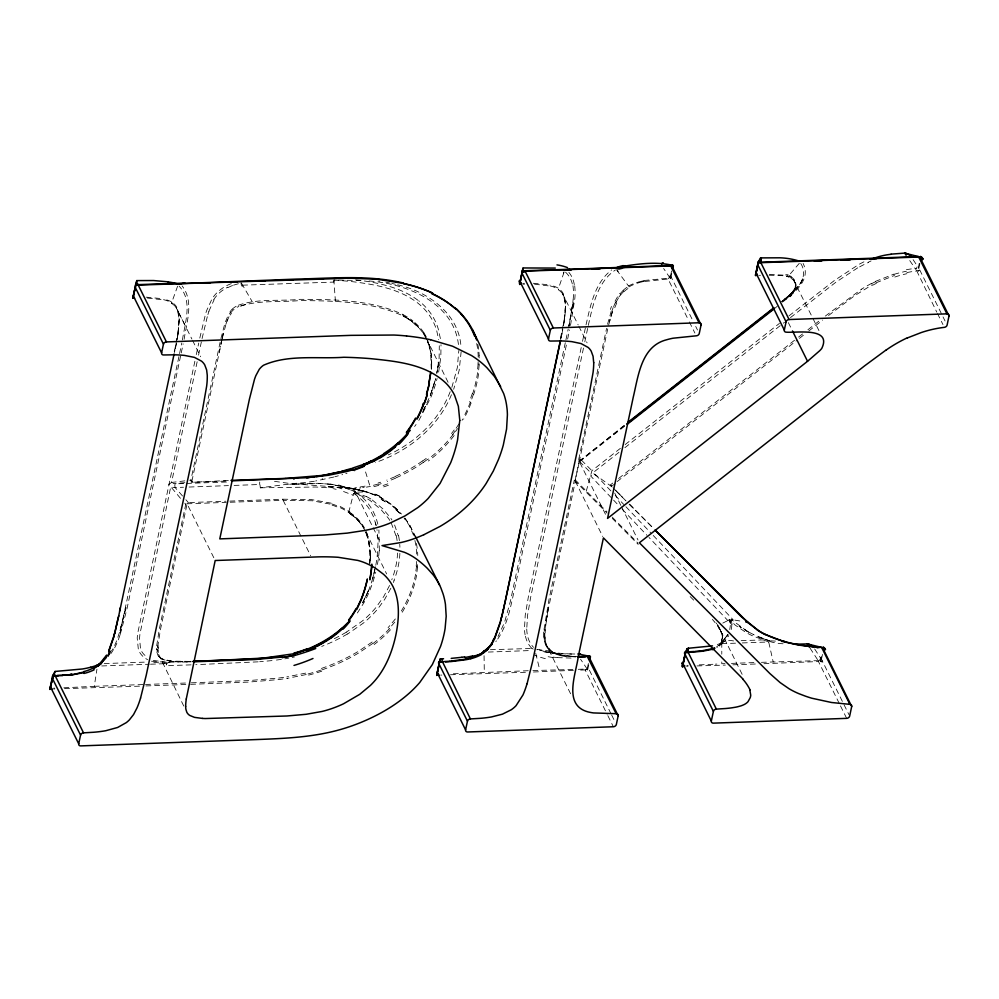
<?xml version="1.0" encoding="UTF-8"?>
<svg xmlns="http://www.w3.org/2000/svg" width="999" height="999" viewBox="0 0 999 999"><rect width="100%" height="100%" fill="white"/><g stroke="black" fill="none" stroke-linecap="round" stroke-linejoin="round"><path stroke-width="0.75" stroke-dasharray="5 3.75" d="M156.568 648.388L156.581 649.313M431.668 364.685C431.918 353.321 429.333 341.67 422.739 332.23L426.336 338.324M157.567 649.25L157.567 650.174M461.151 351.748L459.165 370.417L453.671 389.248M171.803 302.809L171.94 303.421L171.803 302.547M370.229 558.566L370.342 555.219M570.616 693.781L546.578 645.342C542.719 634.69 546.178 623.014 547.652 612.25L545.054 630.394M731.992 624.562L731.268 619.517L743.194 621.528M431.618 366.546L431.306 354.458L429.12 343.993A81.431 61.551 -26.9 0 0 427.909 340.622M370.13 560.839L370.304 557.492M431.531 368.406L431.693 365.459M722.589 637.599L722.614 637.037A18.869 14.361 -22.6 0 0 722.414 634.977M720.791 643.368L722.09 642.157L718.531 646.378A10.077 7.942 -24 0 1 716.77 647.589M478.121 363.998L477.26 372.664M479.183 364.91L478.309 373.614M722.589 638.536L722.614 637.974A17.408 13.112 -31.9 0 0 722.352 635.976M369.967 563.136L370.204 559.777M157.655 647.09L160.477 629.457L187.088 503.908M379.358 550.811L378.896 529.932M431.468 369.205L431.605 367.332M564.435 319.767L565.559 304.882L563.586 295.479A24.713 18.656 -26.8 0 0 562.437 293.506L578.121 324.8M156.681 645.766L159.503 628.159L185.764 504.295L188.386 502.584L226.024 501.236M544.018 629.482L548.988 599.587L574.275 480.307L575.049 480.719L579.72 460.214M369.642 564.135L369.905 549.188L366.895 534.677M431.268 368.993L430.631 351.785L427.385 340.959M573.089 299.712L572.802 302.709M565.359 311.601L565.584 302.884L564.485 296.441A29.87 22.577 -27.4 0 0 563.861 294.767L562.449 292.22A24.95 18.719 -24.7 0 0 558.379 288.474M565.334 311.938L564.485 318.868M790.996 276.748L791.158 276.848A15.597 11.751 -27.3 0 1 792.669 277.997A14.798 11.151 -27.2 0 1 795.654 287.038C794.929 289.86 795.142 280.107 795.654 284.078L794.143 280.644L791.158 277.909M416.608 566.008L415.384 574.2M417.657 566.933L416.433 575.162M166.309 664.959C166.671 659.14 184.628 663.461 190.247 661.513M178.109 333.254L179.271 319.418L178.059 310.19A28.709 21.703 -27.5 0 0 177.135 307.904L175.911 305.894A25.037 18.794 -24.7 0 0 171.741 302.197M572.34 306.456L568.781 327.335M546.178 620.804L548.888 605.769M178.184 332.217L179.171 318.793L177.347 309.665A24.9 18.794 -26.6 0 0 175.899 307.192A24.688 18.482 -23.7 0 0 171.816 303.584M178.072 333.554L177.934 334.49M178.097 332.842L177.635 336.363M438.973 362L436.775 373.339L439.123 358.104L439.298 345.766M564.385 319.493L563.973 322.727M63.849 687.787L94.281 686.325L96.94 669.218M177.847 334.403L177.485 337.312M564.198 320.729L563.648 324.675M177.322 338.249L177.547 336.288M563.886 322.677L563.486 325.662M569.03 325.836L572.814 303.334L568.831 326.086M177.16 339.185L177.385 337.237M177.223 338.174L176.885 340.06M438.111 366.458L436.938 372.764M563.374 325.624L563.548 324.638M176.361 343.544L175.087 349.975M547.727 611.875L575.324 481.268A2.71 1.773 -48.7 0 1 575.299 479.87M176.236 343.556L174.613 352.31M561.9 333.991L562.774 329.533L561.563 335.639M174.238 351.76C176.973 339.448 180.369 323.052 178.172 311.888M438.623 372.103L440.834 357.255L441.009 344.717M560.451 338.411L564.173 320.242L565.471 305.682L564.635 298.314L562.425 293.481M561.8 333.803L561.401 336.463M182.442 339.972C184.89 322.802 193.144 300.537 179.083 286.126M184.128 339.31C186.651 322.202 194.181 301.211 182.13 285.976M561.463 335.452L561.051 338.112M570.504 325.424L574.8 298.863A91.683 69.293 -26.4 0 0 574.537 284.553M175 349.75L174.525 351.973M561.288 336.276L560.814 338.561M919.267 263.286L917.969 269.455A2.597 1.586 69.9 0 1 917.257 267.645M919.867 263.611L918.468 270.279A2.797 1.848 24.4 0 0 917.869 269.505A2.772 1.224 77.8 0 0 918.456 270.442M219.28 352.073L219.88 349.25M178.921 356.606L121.803 624.238M179.558 353.584L181.806 343.007M180.607 355.944L127.06 608.453L120.055 635.114M181.244 352.922L183.167 343.856M194.88 361.238L137.687 633.453A110.14 83.242 -26.4 0 0 137.225 638.074L138.349 649.437A29.783 22.515 -26.4 0 0 147.59 659.627M196.279 354.62L198.739 343.044M199.788 338.074L205.569 313.936A130.444 98.589 -26.4 0 1 206.643 310.577L212.088 298.763A31.656 23.926 -26.4 0 1 226.785 285.589A36.588 27.66 -26.4 0 1 231.431 283.579M197.153 361.763L171.553 482.467L168.769 484.365L181.006 498.926M198.551 355.144L201.361 341.908M202.06 338.599L207.804 314.585M222.003 339.435L191.683 482.28L228.908 480.969M222.327 337.937L223.277 333.454L220.354 347.015M565.309 342.719L510.414 601.211L504.557 622.377L498.039 636.5M565.946 339.697L568.194 329.108M566.346 345.08L514.735 588.448C510.664 606.131 507.767 625.037 496.965 640.134M567.632 339.036L569.555 329.957M585.377 327.897L582.492 341.496M581.206 347.552L528.346 596.99L525.237 615.197L524.463 628.821A67.82 51.261 -26.4 0 0 525.087 634.777M587.649 328.421L584.765 342.02M583.491 348.064L530.619 597.489L527.522 615.584L526.748 628.983M605.494 514.273L579.457 461.813A2.697 1.511 12 0 0 578.409 460.839L606.58 328.371M575.049 480.719L579.183 461.263L578.409 460.839M579.757 460.926A3.022 1.211 -21.9 0 0 579.295 461.388L607.729 328.858M588.349 663.461L587.175 669.005A2.822 1.998 17.9 0 1 587.737 669.829L577.996 670.179M671.59 270.941L670.079 278.059A2.785 1.973 17.8 0 1 670.641 278.883L671.84 272.914M587.674 669.829L589.06 663.299M820.903 661.438A2.81 1.861 25.2 0 0 820.391 660.639L821.79 654.495M822.477 654.432L821.003 661.463M220.13 342.207L190.884 480.119L191.683 482.28L228.446 480.469M220.916 344.368L221.441 341.97M586.026 324.862C590.559 305.269 594.73 282.867 611.7 269.892M588.299 325.387C592.894 305.444 597.14 282.143 615.459 269.942M220.929 338.586L224.975 323.002L228.746 313.823M375.449 566.745L372.689 578.633L374.762 569.717M222.302 338.074L226.174 323.426L229.72 314.922M607.542 324.25L611.688 309.59M608.578 325.224L612.712 310.602M349.937 511.975L348.988 511.338L353.609 493.331L360.439 495.641A79.396 60.002 -26.4 0 1 364.335 497.29A60.852 45.991 -26.4 0 1 370.579 500.861L381.044 509.615L388.311 518.131A84.266 63.699 -26.4 0 1 389.81 520.454M795.504 288.286L795.566 287.325M121.403 625.761L120.554 628.783M620.391 448.339L591.932 470.691L586.313 490.996A2.697 1.711 -44.9 0 0 586.338 492.345M610.127 319.18L609.378 321.79L613.074 309.428M119.418 632.554L118.419 635.576A87.263 66.071 -26.3 0 1 112.45 649.825M472.415 393.294L469.355 401.835M473.451 394.318L470.379 402.884M225.999 324.001L227.497 319.58M208.853 311.276L214.073 299.875M564.06 272.215L558.516 288.336A34.515 25.874 -26.4 0 0 549.937 285.065M177.597 286.201L171.878 302.06A35.539 26.498 -26 0 0 163.137 299.001M451.86 387.387L457.305 367.719L458.828 350.474M721.99 640.484L721.465 641.733M721.965 641.433L721.528 642.469M450.187 391.733C439.185 420.129 415.671 442.37 388.261 454.92M451.448 394.742C438.012 427.46 408.266 451.361 375.287 462.574M423.139 410.964L429.17 397.977A184.191 139.186 -26.4 0 0 435.377 379.083M389.573 585.476L383.703 596.615L376.173 607.23A82.767 62.562 -26.4 0 1 361.738 621.478L346.416 632.105M917.107 266.883L915.883 269.53L909.003 259.503M615.996 302.322L619.343 296.403A31.556 23.402 -27.5 0 1 620.704 294.705L618.918 296.978M615.034 301.223L618.393 295.267A32.193 23.901 -27.6 0 1 619.742 293.519M390.846 588.261L384.578 599.55L378.034 608.553A84.865 64.161 -26.4 0 1 363.249 623.176L347.602 634.015M422.502 412.275L426.436 404.22M425.462 406.293L423.364 410.402M727.734 634.802L721.578 642.607L722.09 642.157M615.621 303.059L616.183 301.923M166.446 664.66L166.433 663.648L150.25 661.925M579.233 461.413L625.674 424.15M462.774 419.031L462.062 420.304M418.818 420.479L430.769 397.602A186.276 140.797 -26.4 0 0 437.1 378.484M357.392 612.974L363.961 602.684A125.512 94.868 -26.4 0 0 369.755 590.571A177.56 134.203 -26.4 0 0 375.736 572.19M454.183 429.957L451.511 433.554M455.144 431.118L452.46 434.74M414.61 426.486L416.059 424.5M395.342 618.955L388.062 627.684M495.841 641.57L496.416 640.859M394.767 622.102L388.961 628.908M799.312 263.286L788.661 275.799A25.824 22.865 -57.8 0 0 785.514 274.862M800.761 263.511C809.44 276.848 796.565 290.434 786.213 297.814M722.227 643.206L725.386 640.322A28.409 21.479 -26.4 0 0 728.795 635.564M781.705 301.636L785.901 298.089M794.655 290.384L800.973 282.842L803.296 277.285L800.973 282.842L797.102 287.974L781.855 301.885M790.983 293.893L793.144 291.808M790.983 294.717L793.119 292.47A16.721 13.124 -23.6 0 0 793.643 291.858M789.859 294.867L792.207 292.657L783.653 299.962M789.198 295.579L783.391 300.599L793.581 291.059A12.95 9.391 -29.1 0 0 794.53 289.66L795.554 287.237L791.295 293.581L793.581 291.059A17.395 13.661 -23.8 0 1 793.031 291.671M789.31 296.278L782.517 302.135M718.381 645.691C726.835 638.548 720.279 628.97 714.485 621.915M782.042 301.298L783.328 300.237M782.991 301.785C794.255 292.869 811.388 279.795 803.109 263.424M579.195 461.213L625.811 424.587M579.457 461.813L626.086 425.05M774.912 308.254L777.234 306.306M625.137 444.617L779.457 323.376M788.985 315.884L834.49 280.432L858.391 264.71A110.24 83.329 -26.4 0 1 860.464 263.586L865.621 260.976M612.1 486.913L592.719 472.952L618.93 452.36M624.887 447.677L780.931 325.087M783.316 323.214L784.502 322.277M790.459 317.607L835.888 282.205L859.515 266.658M610.202 485.077L612.787 483.054M618.593 478.484L796.29 338.886M798.613 337.063L803.258 333.404M807.916 329.745L819.542 320.617M825.361 316.046L861.588 289.161M610.963 485.664C609.677 486.251 615.421 484.94 615.921 482.529M617.082 481.618L797.102 340.184M799.437 338.361L804.083 334.702M808.74 331.056L822.689 320.092M828.508 315.522L854.22 295.979L872.202 284.752M579.919 460.939L580.681 460.452M426.223 458.404L422.627 461.038M427.035 459.715L423.426 462.375M213.823 557.754L187.038 503.808L188.386 502.584L185.889 499.762M372.177 641.995L358.591 651.198A145.829 110.102 -26.4 0 1 326.111 666.758L320.916 668.631M372.989 643.306L359.34 652.559A146.416 110.539 -26.4 0 1 326.723 668.169L321.516 670.054M919.068 270.654L918.231 270.904L919.068 270.654A3.434 2.498 43.2 0 1 916.707 270.504M871.503 283.379L864.909 287.1A122.003 92.008 -26.4 0 0 861.588 289.148M728.671 620.092L727.871 620.554L649.025 537.474M227.972 287.562L230.732 286.251A36.064 27.56 -26.7 0 1 233.604 285.177M722.789 623.089L729.645 619.667L733.216 619.855L652.672 534.877M875.386 281.418L893.955 274.101M876.061 282.804L894.517 275.449M728.808 620.029L729.657 619.692L730.656 625.112L729.794 620.229A31.893 23.939 -28.1 0 1 730.406 625.374M868.318 262.188L871.078 260.939M395.117 476.685L386.725 480.144M395.779 478.096L387.337 481.568M238.286 305.257C257.942 298.289 279.558 301.398 299.925 299.338C334.628 299.4 370.891 299.775 402.984 314.498M233.591 285.14L239.398 283.454M618.381 271.228L617.732 271.453L617.32 269.618M354.383 470.904L355.07 470.679M380.669 482.23L378.072 483.004M381.243 483.666L378.633 484.453M347.015 473.251L345.779 473.626M245.717 304.37L238.948 306.618C258.291 299.825 279.495 302.435 299.563 300.587C334.415 300.824 370.854 301.211 403.109 315.896A92.72 70.155 -26.6 0 1 412.924 322.19M341.92 474.775L342.682 474.55M338.349 475.799L334.84 476.76M333.841 477.023L315.659 480.994M305.669 673.114L286.8 676.91M306.206 674.55L287.262 678.371M369.63 485.077L364.498 468.494M365.122 486.126L354.745 487.887M294.443 656.98L292.207 657.454M644.879 281.468L668.056 278.996L688.698 320.567M644.005 280.494L670.067 278.059L663.636 268.531M288.811 658.116L284.765 658.841M370.379 486.463L367.719 486.913M314.373 481.218L305.956 482.505M367.332 486.975L366.333 487.125M281.393 659.377L275.961 660.127M362.575 487.649L364.16 487.425M360.726 487.899L359.478 488.061M305.557 482.554L291.258 483.691L271.066 480.856M184.84 480.856L171.553 482.467L173.002 483.416M189.673 480.269L190.884 480.119A2.672 1.561 82.4 0 0 192.407 481.73L188.099 482.28M184.877 482.679L173.476 483.603A4.283 3.684 29.4 0 1 173.027 483.354M272.015 660.601L259.715 661.725M234.116 485.414L259.952 484.49L260.327 487.799L286.426 484.39L320.067 483.479L330.257 484.228L345.592 487.312L335.527 485.164M351.473 488.236L293.356 483.766M258.129 661.837L195.792 664.685M151.473 661.213L166.945 662.337L187.65 661.413M528.271 670.704L450.949 673.888M716.907 664.073L715.371 664.16M712.924 664.285L696.69 664.997M573.401 670.341L533.291 672.002M282.38 499.213L282.804 499.2A2.697 0.912 87.8 0 0 283.154 500.337L312.075 500.749L332.505 504.557M53.484 688.186L54.858 688.136M686.775 665.371L688.186 665.322M183.691 483.541L175.187 483.853L174.8 485.127L175.075 487.537L183.479 487.237M186.526 483.441L229.071 481.918M189.086 487.037L228.434 485.614M229.845 501.098L281.431 499.25M282.804 499.2L311.788 499.637L332.292 503.371M187.038 503.808L226.261 502.397M230.195 502.247L281.855 500.387M104.246 663.586L146.965 662.05M490.422 649.7L533.291 648.451M733.591 640.946C722.602 638.536 718.481 647.702 728.009 634.402A25.837 20.042 -24.8 0 1 726.398 637.35M741.171 640.684L762.412 639.909L769.367 640.784L758.241 636.987L768.081 640.371M101.736 665.958L149.101 664.26M150.537 664.21L166.433 663.648M488.274 652.06L531.855 650.499M721.778 643.668L736.438 643.144M742.307 642.931L768.693 641.982L751.91 635.564A121.329 91.708 -26.4 0 1 745.716 632.28L735.139 625.049L729.645 619.667M191.071 664.859L166.571 665.684M94.281 686.313L142.944 684.565M145.504 684.465L186.763 682.991M191.333 682.816L249.163 680.556L278.671 678.059A224.3 169.605 -26.4 0 0 286.8 676.872M532.892 670.541L573.114 669.492M724.999 663.636L721.79 663.748L721.79 660.564M731.43 663.398L753.908 662.599M761.4 662.325L818.193 660.651L820.504 661.625M578.296 669.318L587.175 669.005L580.606 659.265M440.659 675.112L441.845 675.074M686.613 666.296L688.024 666.246M53.671 689.035L54.77 688.998M139.498 686.163L63.436 688.698M145.891 685.938L185.814 684.502M190.647 684.327L248.401 682.105L279.121 679.52A225.749 170.005 -26.3 0 0 287.275 678.296M450.487 674.762L529.82 672.127M696.99 665.933L725.361 665.097M732.866 664.822L756.443 663.973M763.948 663.711L818.468 661.55L839.784 704.495M289.598 484.215L317.982 483.304L330.257 484.228M242.607 285.165L333.991 282.08A2.685 1.011 88.7 0 1 334.116 279.72M523.276 283.354L524.438 283.329M335.652 301.523A2.697 1.074 -86.1 0 1 335.327 300.062L333.841 280.07L364.21 280.532M191.046 661.338L188.024 661.413M523.214 284.216L524.537 284.178M377.797 524.175A107.18 81.019 -26.4 0 0 376.198 518.593A90.422 68.344 -26.4 0 0 360.464 495.616L354.62 492.195L366.408 491.908L372.14 493.843M191.109 661.862L172.477 661.663L162.987 659.565M574.8 654.02L560.227 653.783M189.485 661.375L171.828 661.151L162.25 659.053M759.29 275.337L760.464 275.312M571.078 658.066L557.642 657.629M571.653 654.083L550.074 652.559M769.105 275.237L781.992 275.599L789.035 276.91L785.177 275.961M769.355 274.375L786.313 275.287M572.664 656.393L578.209 656.53M146.141 297.153L163.249 298.776M533.291 283.254L549.999 284.94M260.327 487.799L316.059 487.025L327.922 487.774M147.365 298.052L163.474 299.875M575.711 656.505L574.188 656.455M575.749 656.967L565.347 656.168M534.515 284.191L550.224 286.089M350.674 488.174L360.651 490.596L338.186 485.801M166.945 662.337L153.596 660.439A34.565 26.036 -26.2 0 1 151.286 659.702M775.461 641.096L768.418 640.734L773.189 661.9M569.005 656.168L573.426 656.43L564.01 655.581M571.903 656.343L564.41 655.619M333.841 280.07L345.679 281.006A358.254 270.779 -26.4 0 1 355.057 281.993C376.835 284.84 399.625 289.136 417.482 302.809A93.844 70.941 -26.4 0 1 436.563 330.032L438.686 339.735M580.781 460.015L580.107 460.052A2.997 1.711 55 0 0 579.695 460.289M558.928 653.683L559.577 653.733M328.296 486.463L356.955 489.41M558.578 653.646L545.491 651.648L563.573 655.494L557.28 654.083L559.939 654.795M557.292 657.592L553.184 657.13M369.118 281.006C407.093 283.716 454.782 302.897 458.628 346.266M610.901 490.934L595.866 475.137L593.369 474.612L590.584 475.899L611.45 497.889M355.681 279.77L366.845 281.356A257.118 194.343 -26.4 0 1 371.678 282.193C388.311 285.277 405.144 290.372 418.718 300.849M350.936 488.199L352.41 488.499M536.9 649.425L551.036 651.248A35.14 26.723 -25.9 0 0 559.69 654.557M378.671 281.006L379.882 281.194M352.172 488.436L357.567 489.522M548.389 652.26L556.306 653.633M352.672 488.598L354.383 488.898M550.724 652.672L548.139 652.21A100.362 89.86 -44.8 0 0 550.087 652.509M385.901 282.205L389.473 282.904M354.633 488.948C372.377 492.182 389.622 500.024 401.473 514.035M333.491 488.711L336.163 489.323M358.803 489.81L344.505 487.3L360.302 490.147M391.833 283.416L395.342 284.228M359.003 489.847L346.94 487.624L362.799 490.809M560.064 654.832L551.735 651.56L546.578 645.342M360.714 490.609L366.858 492.357M544.18 651.348L537.674 649.525M397.652 284.815C427.884 291.546 459.415 314.011 461.026 347.452M916.67 270.741L936.775 312.113M362.912 490.846L366.121 491.833M788.186 276.623L788.985 276.898M354.62 492.195L366.433 496.615M768.219 640.421L769.367 640.784L753.471 634.627M343.544 491.52L353.134 495.179M344.905 487.862L355.806 492.157A2.697 1.424 -62.6 0 0 353.296 495.129M594.505 474.6L595.866 475.137M373.276 494.268L374.4 494.717M375.224 495.254L366.958 492.207M340.197 506.456L348.988 511.338M340.347 507.717C349.513 512.2 358.129 518.431 363.411 527.372L357.08 519.068L348.938 512.512L353.758 516.221L348.951 512.574L350.012 513.361M380.469 497.589L382.917 498.901M379.97 497.215L382.043 498.326M551.448 651.36L555.307 653.433M747.377 631.405L731.268 619.517M531.843 648.201L533.154 649.1M385.527 500.474L396.253 509.153M386.426 501.061L397.202 509.777M372.327 500.037L382.979 508.941L390.397 517.632A86.339 65.26 -26.4 0 1 391.945 520.017M625.386 500.262L626.048 500.924M629.707 504.507L653.671 528.533M629.707 504.595L634.74 509.64M613.061 487.787L622.514 497.302M615.509 490.334L626.148 501.061M629.133 504.058L652.747 527.772M581.43 460.139L591.932 470.691L592.719 472.952M579.457 461.376L591.321 473.301M575.237 479.87L607.042 511.913M574.275 480.307A2.697 1.511 12 0 1 575.324 481.268L607.092 513.186M612.275 518.394L638.211 544.443M690.147 596.603L695.217 601.71M616.433 491.271L622.202 497.077M612.225 517.145L638.136 543.281M615.184 495.442L623.776 504.483M625.923 506.73L650.636 532.729M613.611 500.149L617.906 504.682M622.215 509.215L646.977 535.314M182.555 496.003L175.05 487.475L170.679 487.137L139.972 633.841A109.053 81.918 -27.3 0 0 139.56 638.361L140.547 649.225A27.922 21.191 -23.6 0 0 147.465 657.292M184.815 503.221L185.764 504.295M712.387 619.417L713.061 620.217M713.398 620.604L714.223 621.59M716.096 622.976L716.745 623.813M717.182 624.387L717.994 625.486M616.42 269.68L628.408 285.864M404.857 517.994L409.24 524.363L415.384 536.363M718.056 626.635L719.592 628.983L718.031 626.598M423.851 332.704L422.852 331.218A80.32 60.577 -25.8 0 0 412.762 320.916M820.491 660.589L820.504 660.614A3.059 1.873 70.1 0 0 821.128 661.326M718.131 625.636L721.653 632.23A27.198 20.579 -17.7 0 1 722.776 634.865M913.098 259.653L917.432 266.196M814.672 648.988L822.989 661.8M810.039 648.101L818.193 660.651M793.144 279.37L812.15 316.908M241.596 283.416L252.272 301.773M742.145 674.325L719.755 629.283L721.44 632.629A27.323 20.617 -20.3 0 1 722.926 635.764M184.465 324.088L175.911 307.18L191.895 339.048M391.183 522.852L396.004 535.801M919.692 269.867L945.042 320.954M937.462 313.499L942.969 324.575M812.836 318.269L819.592 331.88M788.361 322.64L791.795 329.545M670.242 275.15L692.182 319.343M695.716 326.448L697.477 329.995M689.385 321.953L694.892 333.042M820.679 657.704L848.975 714.697M840.471 705.881L846.665 718.356M578.808 326.198L587.075 342.844M611.276 486.176L611.176 485.964A3.034 2.585 -55.4 0 0 610.439 485.202M614.71 493.081L620.879 505.506M621.565 506.893L638.011 540.022M575.324 481.268L602.759 536.525M611.051 713.823L588.136 667.644A2.635 1.986 -26.4 0 1 585.139 669.892L607.155 714.273M611.638 714.997L614.585 720.916M607.842 715.659L613.349 726.748M353.796 488.748L372.44 526.323M373.127 527.697L380.644 542.844M283.154 500.337L310.627 555.681M192.57 340.409L200.674 356.718M183.766 706.068L157.792 652.672M426.436 338.611L448.763 383.666M366.009 532.317L386.638 573.938M720.779 631.168L721.44 632.629L720.729 631.081M363.324 527.085L365.11 531.093M365.709 532.43L368.556 540.234L370.167 551.823M544.73 641.97L546.99 647.202M394.605 525.012L398.276 535.714M366.945 533.466L369.405 542.857L370.242 554.058M429.058 345.192L427.872 341.845A80.332 60.727 -27 0 1 429.021 345.204M413.549 535.277L409.29 525.511A113.386 85.24 -24.6 0 0 404.145 518.294M535.751 653.358L539.835 670.292M544.655 641.857L543.956 637.062M156.806 651.885L157.879 655.207A13.674 10.29 -24.7 0 0 158.616 656.268M440.384 338.586L438.186 328.696A95.941 72.515 -26.4 0 0 418.756 300.824M795.491 282.417L795.853 284.777M544.905 636.813L545.691 642.694M478.946 352.222L479.208 355.619M484.065 655.719L484.303 672.29M370.329 552.959L370.267 556.306M721.778 642.419L721.79 654.17M476.66 343.519A107.717 81.468 -25.9 0 1 477.922 351.361L478.146 354.757A128.484 97.215 -26.1 0 1 478.159 357.068M478.134 361.688A128.484 97.215 -26.1 0 1 478.022 364.011M477.572 372.639A163.898 124.226 -25.9 0 1 472.777 393.319M470.417 401.935A149.301 113.911 -25.3 0 1 463.424 417.357M458.853 424.026A121.766 92.52 -25.9 0 1 454.77 430.169M453.209 434.29A113.511 87.55 -25 0 1 427.51 459.702M422.527 460.926A120.692 91.134 -26.4 0 1 395.055 476.511M387.812 483.841A87.125 69.855 -27.4 0 1 381.393 485.976M378.221 484.04A92.582 71.304 -26.9 0 1 369.967 486.026M353.596 490.634A15.672 13.249 11 0 1 350.749 490.034M477.772 344.305A108.192 81.856 -25.5 0 1 479.058 352.185M479.095 355.644A129.196 97.665 -26.3 0 1 479.183 357.954M479.095 363.761A129.196 97.665 -26.3 0 1 479.033 364.935M478.596 373.589A164.598 124.663 -26 0 1 473.763 394.33M471.128 402.959A149.9 114.086 -25.6 0 1 463.623 419.23M457.567 428.546A122.29 92.895 -26 0 1 455.669 431.318M454.158 435.477A114.136 87.999 -25.1 0 1 428.334 461.026M423.364 462.312A121.304 91.658 -26.4 0 1 395.729 477.972M388.424 485.252A87.75 70.292 -27.4 0 1 381.968 487.412M378.771 485.377A93.107 71.653 -26.9 0 1 370.479 487.375M374.887 494.055A88.074 67.133 -27.7 0 1 380.444 496.653M381.143 499.313A74.8 55.345 -22.5 0 1 384.677 501.298M395.666 509.627A113.386 85.24 -24.6 0 1 401.835 515.609M414.91 540.471A117.37 88.624 -27.1 0 1 416.695 554.632M416.583 561.463A117.37 88.624 -27.1 0 1 416.183 566.058M415.572 574.188A127.522 96.616 -26 0 1 401.361 611.001M389.573 628.558A98.314 75.887 -25.3 0 1 373.376 643.219M321.241 670.017A151.786 115.747 -26.6 0 1 305.794 674.512M375.786 494.493A89.548 68.232 -27.7 0 1 381.019 496.94M381.993 499.9A75.474 55.857 -22.6 0 1 385.552 501.91M396.615 510.252A113.973 85.689 -24.6 0 1 401.473 514.835M404.52 518.206A113.973 85.689 -24.6 0 1 410.314 526.223L413.861 534.028A109.79 82.992 -26 0 1 414.585 536.038M416.408 543.381A117.944 89.061 -27.1 0 1 417.757 555.494M417.47 564.66A117.944 89.061 -27.1 0 1 417.232 566.97M416.595 575.149A128.097 97.04 -26 0 1 401.011 614.198M390.459 629.782A98.889 76.311 -25.3 0 1 374.175 644.517M321.778 671.191A152.235 115.946 -26.5 0 1 306.306 675.699M242.332 286.588A2.922 1.461 69.2 0 1 241.184 282.317M259.765 484.49A2.697 0.912 87.9 0 1 259.752 482.067M348.851 512.162A2.685 1.636 -54.8 0 1 348.901 511.351M353.621 493.306A89.623 67.732 -26.5 0 1 374.687 519.917M180.095 662A2.697 0.999 -89.4 0 0 179.47 661.488C172.165 661.35 161.763 661.038 158.866 655.906A13.487 10.24 -27.4 0 0 159.59 656.93M207.904 314.585A128.384 97.015 -26.6 0 1 208.953 311.288M213.661 299.75A29.708 22.727 -25.3 0 1 227.76 287.163M111.601 650.449A41.259 31.306 -26.1 0 1 111.164 651.186M121.241 628.796A196.903 149.613 -25.6 0 1 120.13 632.592M113.449 649.6A43.169 32.63 -26.4 0 1 108.841 656.243M119.955 635.114A91.384 69.068 -26.4 0 1 113.674 649.65M347.552 633.928A136.239 102.71 -26.3 0 1 321.715 646.403M394.106 580.569A115.385 87.225 -26.4 0 1 393.356 582.504M398.564 535.626A115.497 87.288 -26.4 0 1 399.912 547.265M399.875 553.309A115.497 87.288 -26.4 0 1 393.968 580.556M366.471 496.565A62.363 47.19 -26.6 0 1 372.365 499.999M346.441 632.13A130.869 98.913 -26.4 0 1 331.83 639.847M396.291 535.701A113.386 85.702 -26.4 0 1 397.177 541.283M397.577 553.034A113.386 85.702 -26.4 0 1 391.77 579.795M368.206 590.946A123.401 93.307 -26.4 0 1 362.525 602.859M375.811 565.222A175.474 132.755 -26.3 0 0 377.56 551.673L378.022 542.719L377.197 531.093A105.057 79.408 -26.4 0 0 376.96 529.657M374.887 569.767A175.474 132.755 -26.3 0 1 368.381 590.971M379.183 550.836A177.56 134.203 -26.4 0 1 377.098 566.071M322.515 479.645A2.697 0.749 80.3 0 1 322.215 478.434M402.934 314.548A93.332 70.592 -26.6 0 1 412.862 320.829M423.876 332.692A81.431 61.551 -26.9 0 1 426.473 337.362M412.662 322.427A80.107 60.252 -25 0 1 422.752 332.58M422.877 332.492A80.332 60.727 -27 0 1 425.636 337.025M229.433 313.998A22.84 16.671 -29.3 0 1 230.644 312.175M229.932 311.913A16.384 12.363 -26.6 0 1 232.193 309.253M232.155 309.215A17.295 13.149 -26.4 0 1 238.274 305.207M230.27 315.06A21.99 16.309 -27.8 0 1 231.443 313.286M230.657 312.987A16.109 12.25 -25.6 0 1 232.867 310.377A16.958 12.937 -26.1 0 1 238.861 306.418M331.893 503.983A81.593 60.827 -25 0 1 339.785 506.955M332.13 505.157A79.296 60.302 -26.6 0 1 339.972 508.191M330.307 484.016A89.41 74.962 -82.4 0 1 335.514 485.239M338.586 484.927A133.591 111.364 -66.9 0 1 345.13 487.312M328.134 487.025A87.937 73.377 -56.1 0 1 333.703 488.099M337.138 487.325A129.196 103.621 -43.3 0 1 344.505 489.847M349.675 512.237A80.744 60.889 -25.9 0 1 356.98 518.144A74.138 55.907 -25.2 0 1 364.435 527.884M366.246 531.543A74.138 55.907 -25.2 0 1 367.008 533.441M349.75 513.611A80.195 60.464 -25.9 0 1 357.005 519.48A73.564 55.457 -25.2 0 1 363.886 528.259M365.771 531.843A73.564 55.457 -25.2 0 1 366.958 534.652M162.088 659.078A17.945 13.724 -28.2 0 1 161.613 658.841M161.638 658.803A14.997 11.251 -24.5 0 1 159.44 657.242M159.59 657.13A14.51 10.852 -23.8 0 1 158.679 656.231M157.343 651.723A29.845 22.128 -33.2 0 1 157.293 649.85M156.456 650.024A35.14 27.285 -14.7 0 1 156.406 649.338M157.717 648.151A60.452 44.281 -33.3 0 1 157.954 645.566M162.937 659.627A17.52 13.437 -29.2 0 1 162.475 659.39A14.723 11.101 -25.8 0 1 160.402 657.854M160.527 657.754A14.261 10.764 -26 0 1 159.64 656.892M158.292 652.559A29.483 22.29 -27.6 0 1 158.304 650.062M158.329 649.1A56.768 41.858 -31.4 0 1 158.491 646.965M163.574 299.663A33.941 26.511 -28.5 0 1 172.128 303.234M721.89 642.619A21.454 16.221 -26.4 0 1 714.21 645.354M783.079 643.781A60.514 45.742 -26.4 0 1 768.219 641.021M670.591 278.721A2.785 1.136 76.1 0 1 670.154 277.922M820.966 661.575A2.785 1.361 80.5 0 1 820.416 660.726M628.483 286.001A34.016 25.574 -25.6 0 1 638.611 282.043M623.114 290.359A24.975 18.444 -26.7 0 1 628.671 286.263M638.948 281.855A56.843 42.595 -25.5 0 1 644.005 280.719M587.649 669.967A2.76 1.349 80.6 0 1 587.1 669.13M545.192 632.941A102.897 79.52 -20 0 1 545.367 630.369M544.705 637.936A76.886 58.479 -24.9 0 1 544.58 633.029M548.226 648.401A27.935 21.091 -28.6 0 1 545.929 643.219M550.312 650.474A24.251 18.307 -25.6 0 1 548.314 648.351M552.06 651.71A25.287 19.093 -26.1 0 1 550.362 650.436M544.218 631.343A105.707 81.943 -19.2 0 1 544.355 629.457M543.706 637.087A77.822 59.066 -25.6 0 1 543.618 631.418M547.24 647.727A28.871 21.791 -27.6 0 1 544.717 641.833M547.327 647.677A24.6 18.531 -24.6 0 0 549.375 649.85A25.637 19.318 -25.2 0 0 551.173 651.123M872.514 285.302A85.177 62.75 -26.4 0 1 876.335 283.379M894.829 277.023A92.77 66.496 -26.1 0 1 906.892 273.689M906.88 272.59A89.348 67.957 -27.8 0 1 916.108 271.041M871.652 283.654A85.677 63.536 -26.4 0 1 875.524 281.706M894.005 274.375A91.196 70.117 -26.4 0 1 906.43 271.253M906.418 269.693A92.095 71.404 -26.8 0 1 915.983 268.381M789.11 275.549A16.396 12.213 -25.2 0 1 791.158 276.523M795.329 287.487A10.677 7.967 -28.1 0 1 794.342 289.598M791.608 294.518A58.629 47.103 -23.4 0 1 789.897 296.141M789.26 276.661A15.16 11.976 -31.2 0 1 791.258 277.685M791.058 278.359A14.635 11.014 -22.3 0 1 795.778 288.012M795.241 288.436A10.477 7.98 -26.4 0 1 794.18 290.597M794.505 290.697A12.512 9.203 -27.9 0 1 793.681 291.87M791.72 295.242A58.054 46.728 -23.4 0 1 790.034 296.853M620.204 293.718A26.199 19.293 -27.4 0 1 623.226 290.434M613.623 306.668A80.569 59.69 -28.4 0 1 615.908 301.411M610.451 309.453A111.9 89.148 -18 0 1 611.45 306.418M624 291.621A24.625 17.97 -27 0 1 629.42 287.625M620.804 294.755A25.949 19.456 -26.6 0 1 623.788 291.471M614.76 307.704A79.633 59.078 -28.3 0 1 617.045 302.497M612.137 310.539A108.741 85.877 -19.8 0 1 613.161 307.542M558.441 289.847A24.6 18.407 -23.6 0 1 562.387 293.544M564.373 655.719A58.367 44.818 -27.4 0 1 560.214 654.969M560.102 655.419A33.342 24.65 -26.1 0 1 551.773 652.035M565.209 656.455A56.306 41.009 -24.3 0 1 560.689 655.656M718.281 645.591A9.953 7.155 -27.9 0 1 716.695 646.665M722.19 638.661A13.299 10.027 -30.6 0 1 721.44 641.321M722.402 642.582A12.85 10.24 -20.9 0 1 721.603 644.33M720.916 644.143A9.278 7.542 -21.2 0 1 719.33 646.116M722.202 637.737A13.599 9.965 -30.6 0 1 721.465 640.446M722.302 641.833A13.124 10.227 -22.1 0 1 721.515 643.493M720.841 643.319A9.303 7.18 -24.4 0 1 719.155 645.366M531.718 648.301A43.294 32.73 -26.4 0 1 525.199 634.74M563.461 273.489A2.697 1.661 -78 0 1 563.623 272.053M537 649.85A2.685 1.161 -72.1 0 1 537.624 649.525M545.342 658.653A98.077 84.965 -34.9 0 1 534.428 655.107M559.815 269.568A67.158 46.866 -30.6 0 1 565.097 270.979M617.944 269.83A38.824 31.681 -18.6 0 1 623.726 268.369M565.584 272.165A41.309 31.181 -25.7 0 1 572.664 285.801M572.951 285.726A87.575 66.209 -26.2 0 1 573.139 299.7M573.438 302.635A197.54 150.162 -25.3 0 1 573.014 306.406M568.881 272.34A43.319 32.742 -26.4 0 1 574.288 284.628M547.989 652.697A102.023 90.847 -42.7 0 1 544.005 651.798M553.084 657.529A99.625 88.511 -42.2 0 1 546.328 656.318M526.723 628.983A64.036 48.514 -25.5 0 0 527.472 635.464A41.296 31.281 -25.5 0 0 533.516 647.34M580.694 459.902A2.997 1.374 33.2 0 1 581.368 460.002M580.606 460.377A3.022 2.023 -11 0 1 581.381 460.039M859.639 266.883A101.935 76.786 -26.4 0 1 868.418 262.425M753.546 634.54A119.181 89.96 -26.2 0 1 747.452 631.318M730.257 625.411A26.961 20.105 -29.8 0 1 729.682 629.52M725.836 637.15A22.652 16.921 -27.9 0 1 721.665 641.833M731.805 624.6A28.409 21.479 -26.4 0 1 730.519 631.78M786.737 274.613A28.147 19.555 -20.8 0 1 788.436 275.012M820.903 661.251A2.697 0.899 87.9 0 1 820.579 658.416M820.691 657.991A3.634 1.074 -65.8 0 1 818.593 661.238M822.389 661.95A3.521 1.936 26.5 0 1 820.516 661.55M639.372 282.567A55.532 43.382 -28.6 0 1 644.867 281.243M628.958 286.888A33.329 25.474 -27.9 0 1 639.035 282.667M550.287 285.951A33.254 25.774 -27.8 0 1 558.716 289.56M670.466 278.646A2.697 0.899 87.9 0 1 670.142 275.911M670.267 275.437A3.584 1.074 -66.1 0 1 668.194 278.659M125.974 607.33L119.743 631.693L125.974 607.33M435.714 378.833L430.257 395.679L435.714 378.833M368.419 590.746L362.699 602.684L368.419 590.746M405.706 317.32L403.047 315.771L412.837 321.89L419.955 328.646L412.837 321.89L402.997 315.609L408.216 318.843L405.706 317.32M748.563 632.08L739.06 626.236L748.563 632.08M376.111 525.437L374.525 519.98A105.057 79.408 -26.4 0 1 376.111 525.437M369.093 542.819L368.843 541.483L369.705 546.565L369.093 542.819"/><path stroke-width="1.5" d="M132.892 298.214A2.785 1.998 10.8 0 1 132.892 297.377L136.813 280.594L153.571 280.544L167.894 281.818M186.264 699L215.185 560.514L318.681 556.868A217.02 164.036 -26.4 0 1 338.137 557.28L357.767 560.402A77.872 58.866 -26.4 0 1 365.522 563.049L368.469 564.373A100.674 76.086 -26.4 0 1 375.849 568.456L383.591 574.338A73.014 55.182 -26.4 0 1 392.957 586.538C398.688 598.064 399.113 611.4 397.664 623.963A175.15 132.38 -26.4 0 1 395.654 636.001C392.232 651.373 386.351 666.545 376.386 678.895A67.732 51.199 -26.4 0 1 370.417 685.426L359.752 694.317L343.556 703.771A90.21 68.182 -26.4 0 1 335.015 707.404A84.278 63.699 -26.4 0 1 322.078 711.45L306.069 714.297L286.963 715.983L205.369 718.543A107.355 81.144 -26.4 0 1 202.372 718.406M97.477 665.809L97.615 664.859M685.139 653.633L686.95 648.875M439.31 662.861L439.71 660.888A2.697 2.635 11.5 0 1 442.432 658.816L441.845 661.65M761.313 257.804A3.621 2.06 12.3 0 0 759.927 258.641L757.766 264.323A2.647 2.585 11.6 0 1 760.514 262.262L761.4 257.892L779.969 257.804A75.799 57.293 -26.4 0 1 799.525 261.214M920.416 257.73L920.678 256.493M920.903 258.604L921.253 256.93A2.697 0.899 87.8 0 1 921.702 259.802M921.59 260.689L949.013 315.934L947.102 325.087A2.697 2.035 -26.4 0 1 944.342 327.347A92.37 69.818 -26.4 0 0 921.278 332.542L907.392 337.924M437.287 672.414L439.073 663.898M439.285 662.849L440.059 659.203M439.398 662.349L439.685 660.988M758.366 261.376L756.006 272.615A2.697 1.511 11.9 0 0 757.254 274.275M682.342 666.857L685.589 651.348M687.587 652.647L687.811 651.535M688.161 649.862L688.511 648.201L687.762 651.847L694.043 651.498M78.709 743.805L80.557 735.114L52.373 678.346L50.524 687.037L78.709 743.805A2.697 2.035 -26.4 0 0 80.782 745.891L251.923 739.735C281.056 738.623 310.564 737.774 338.836 729.969A150.774 113.961 -26.4 0 0 347.252 727.447A152.984 115.634 -26.4 0 0 360.052 722.789C378.359 715.346 395.866 705.406 410.527 692.032A95.754 72.378 -26.4 0 0 419.717 682.542L432.342 664.56L440.571 646.39A133.854 101.174 -26.4 0 0 445.104 628.496L446.191 616.296L445.454 604.432A114.211 86.326 -26.4 0 0 443.032 593.756L440.884 587.924A102.697 77.622 -26.4 0 0 432.954 574.6L427.347 568.344A136.426 103.122 -26.4 0 0 424.338 565.496L423.301 564.572A194.231 146.803 -26.4 0 0 419.917 561.713L416.608 559.14A81.031 61.251 -26.4 0 0 404.458 552.31L382.005 545.591L400.899 542.544A87.75 66.321 -26.4 0 0 415.447 538.186A117.994 89.186 -26.4 0 0 423.876 534.69M161.601 352.872L163.449 344.18L135.252 287.375L133.404 296.066L161.601 352.872A2.697 2.035 -26.4 0 0 163.661 354.97L173.539 354.82A106.618 80.594 -26.4 0 1 184.453 355.407L194.418 357.38L201.536 361.151A24.251 18.332 -26.4 0 1 204.72 364.872L206.631 369.93L207.268 375.224A111.064 83.953 -26.4 0 1 206.656 386.163L202.41 410.352L146.229 675.249L140.559 698.064M119.555 611.238L120.28 607.804M174.101 354.008L118.132 618.631M118.506 616.883L118.756 615.721M439.622 661.9L436.925 675.249A2.835 2.035 11 0 1 436.863 674.4L439.548 661.75A2.797 1.111 6.1 0 0 439.585 662.212M589.198 657.379L618.181 715.771L616.346 724.475A2.697 2.035 -26.4 0 1 613.349 726.748L467.669 731.98A2.697 2.035 -26.4 0 1 465.596 729.894L467.445 721.191L438.449 662.799M593.693 362.712L593.069 356.281L591.208 351.173A24.263 18.344 -26.4 0 0 588.086 347.402L581.031 343.569L571.928 341.658A104.57 79.046 -26.4 0 0 560.227 340.934L550.536 341.059A2.697 2.035 -26.4 0 1 548.488 338.973L550.337 330.269L522.127 273.439A2.635 1.986 -26.4 0 1 525.124 271.204L553.334 327.997L699.013 322.764A2.697 2.035 -26.4 0 1 701.086 324.85L699.238 333.554A2.697 2.035 -26.4 0 1 696.266 335.814L673.064 338.211A54.758 41.396 -26.4 0 0 666.67 339.76C641.271 346.116 638.349 375.899 633.279 397.078L607.554 518.419L807.554 361.301L819.617 350.799A22.715 17.17 -26.4 0 0 821.74 348.464C832.317 326.873 796.191 333.017 786.338 332.18A2.697 2.035 -26.4 0 1 784.315 330.095L756.106 273.264L757.866 264.972L786.076 321.79L784.315 330.095M560.414 340.422L504.27 605.844M504.757 603.571L560.614 340.184M589.36 658.716L589.86 656.343L577.822 653.945M672.09 268.569L672.752 265.397C657.354 261.638 640.946 263.549 625.262 265.996M589.86 659.49L590.434 656.78A2.797 1.224 2 0 0 590.059 656.331M672.764 268.569L673.338 265.846A2.835 1.261 1.7 0 0 672.926 265.347M920.778 257.155L918.368 256.568L758.191 262.325L755.644 275.399A2.772 1.986 11 0 1 755.594 274.575L757.292 274.538M760.938 260.027L761.4 257.892M685.651 652.422L682.604 665.559A2.81 2.048 10.9 0 0 682.604 666.408L682.679 666.433M682.667 666.408L685.639 652.397A2.81 1.086 5.7 0 1 685.526 651.96M822.739 648.089L851.71 706.443L849.662 716.083A2.697 2.035 -26.4 0 1 846.665 718.356L713.411 723.139A2.697 2.035 -26.4 0 1 711.338 721.053L713.386 711.388L684.402 653.009M822.951 649.025L823.338 647.227A2.772 1.523 -88.2 0 1 823.938 647.577L823.488 649.612M522.952 268.331L519.767 283.454A2.785 2.01 11 0 0 519.767 284.303L522.514 270.954M118.194 617.632L116.796 624.737M504.52 604.02L503.071 611.263M117.82 619.38L114.785 633.091M429.395 382.992L426.573 393.918M429.333 384.003L426.511 394.88M503.921 607.492L503.371 609.964M503.246 609.79L501.598 617.482M116.658 624.612L114.523 634.128M502.859 612.2L501.835 616.508M132.942 298.214L135.302 287.075M135.552 286.001L136.314 282.754M136.438 282.218L136.813 280.594M501.66 616.495L500.849 620.429M501.411 617.482L500.337 622.377M114.573 633.141L113.686 637.25M114.298 634.19L113.724 636.326M500.387 621.403L500.649 620.429M500.112 622.414L494.43 638.436M500.087 623.264L494.405 639.323M113.586 637.599L108.679 651.81M113.624 636.688L108.704 650.911M51.399 683.691L50.037 688.249L52.71 675.649L55.032 671.453L82.343 668.993A89.585 67.72 -26.4 0 0 87.038 668.119L90.722 667.245M51.698 682.679L52.447 680.144M53.097 677.971L53.422 676.885M54.071 674.712L55.032 671.453M527.072 683.766L532.455 662.1L588.399 398.326L593.044 372.652A117.994 89.186 -26.4 0 0 593.731 362.699M178.334 284.191L178.359 284.116A80.157 60.589 -26.4 0 0 167.882 281.843M423.364 403.284L422.614 405.207M423.326 404.22L422.577 406.143M361.313 599.725L356.705 609.552M356.718 608.678L361.388 598.726A155.382 117.645 -26.2 0 0 367.332 578.921M470.916 657.792A34.553 26.074 -27.1 0 0 481.043 653.721A24.95 18.794 -26.5 0 0 486.675 649.475L488.261 647.914A28.784 21.566 -26.8 0 0 490.559 645.079L493.556 640.172M493.556 641.046L489.722 647.027A25.662 19.268 -26.9 0 1 486.788 650.187A24.6 18.731 -26.1 0 1 481.268 654.308M106.631 655.082L99.351 664.26M106.631 655.943L101.336 663.211A23.764 17.832 -26.8 0 1 99.5 664.972A24.401 18.731 -25.8 0 1 98.102 666.008M490.846 645.516L481.043 653.721M491.608 644.767L492.232 644.118M348.077 622.377C333.391 637.474 314.298 647.827 294.181 653.671M342.22 628.096L340.509 629.72M342.32 628.821L340.622 630.431A80.682 60.889 -26.4 0 1 310.539 649.1M397.889 443.181L395.117 445.741M398.002 443.906L395.242 446.441M93.481 668.281L97.765 664.81L100.961 663.698A43.169 32.63 -26.4 0 0 101.461 663.448M627.971 422.34L774 307.63M626.947 423.701L773.613 308.479M627.185 424.313L773.775 309.153M393.107 448.189L395.167 446.578M488.211 649.138L483.828 651.123M97.827 665.821L100.487 663.96M684.29 665.896L683.191 666.645M485.801 650.811L487.125 649.937M333.541 636.026L330.394 638.161M886.313 349.837L864.722 365.759L639.385 542.782L769.842 673.513L780.119 682.579L789.048 688.736A106.693 80.644 -26.4 0 0 799.063 693.743L805.344 696.128A170.529 128.896 -26.4 0 0 811.825 698.226L831.53 702.497L849.912 704.357A2.697 2.035 -26.4 0 1 851.71 706.443M325.537 641.183L327.173 640.197M323.888 642.145L312.849 647.714M366.845 463.986L374.65 460.414M372.34 461.126L363.161 464.435M371.978 461.188L363.324 464.785M366.296 464.26L364.635 465.084M369.917 462.937L363.536 465.222M364.086 465.347L363.698 466.083M423.888 534.702L440.084 526.386A117.695 88.961 -26.4 0 0 462.237 510.589L465.596 507.592A112.662 85.152 -26.4 0 0 480.556 491.346A117.57 88.874 -26.4 0 0 486.076 483.603L493.306 471.066L498.476 459.503A172.015 130.02 -26.4 0 0 503.284 445.142L506.58 429.021L507.405 414.835A122.14 92.32 -26.4 0 0 507.055 408.816L506.543 404.882A105.906 80.057 -26.4 0 0 503.658 393.544L472.415 329.658M310.264 648.826L311.563 648.276M310.277 648.751L306.393 650.299M310.614 649.313L307.317 650.649M714.597 647.851L713.211 648.376A24.126 19.605 -29.1 0 1 712.649 648.638L702.497 650.674M714.809 648.463L713.448 648.963M483.491 651.448L483.441 652.772M352.41 468.144L363.186 464.51L363.611 466.146M352.809 469.118L324.787 475.224L285.901 478.396M353.196 469.667L348.276 471.128A108.129 79.558 -25.8 0 1 346.066 471.665L328.396 475.287L306.955 477.709L231.568 480.881M351.373 468.469L341.371 471.403M712.474 649.275L702.946 651.161M470.879 657.916L470.204 658.104M471.228 658.441L470.604 658.616M83.779 672.015L72.378 674.737M339.885 471.803L319.955 476.024M83.816 672.627L73.289 674.625M294.543 654.857L295.292 654.695M712.524 645.866L689.335 648.164M803.046 261.251L805.281 260.789M465.684 659.165L449.75 661.213M672.752 265.397L569.705 269.268L565.034 270.167L565.646 270.23M464.722 656.855L461.838 657.305M319.106 476.161L316.159 476.61M179.645 284.216L178.746 284.066L181.256 283.679M182.23 283.529L296.691 279.083C332.118 278.334 368.244 274.737 403.134 282.954M281.943 656.518L254.133 659.053L193.132 661.288M282.43 657.042L254.67 659.565L193.182 661.813M461.775 657.317L451.186 658.378M314.535 476.835L313.124 477.035M72.24 674.225L71.566 674.313L72.153 674.775M871.128 259.253L876.66 258.666M891.12 254.146L904.669 253.109L918.368 256.568M702.322 650.699L694.879 651.435M71.341 674.35L71.928 674.8L70.205 674.487M71.116 674.375L70.442 674.462M702.472 651.223L694.992 651.935M309.116 477.534L306.73 477.809M616.97 268.232L625.174 267.27M69.98 674.512L71.029 674.912M70.804 674.937L62.887 675.149M70.579 674.962L62.625 675.162M880.494 258.254L882.754 258.004M293.594 478.971L294.255 478.921M450.299 661.675L465.596 659.765A56.044 41.109 -24.6 0 0 470.566 658.741M449.363 661.238L444.493 661.525M694.143 651.997L688.161 652.322L716.358 709.115L725.374 708.541A105.345 79.62 -26.4 0 0 731.867 707.816L735.589 707.205A46.441 35.102 -26.4 0 0 737.649 706.768L740.459 706.006A23.189 17.52 -26.4 0 0 742.007 705.481L743.656 704.794A12.812 9.678 -26.4 0 0 745.167 703.995A9.328 7.055 -26.4 0 0 748.039 701.635L750.212 697.689A13.274 10.04 -26.4 0 0 750.724 695.167L749.837 689.959M62.188 675.187L57.455 675.449M62.587 675.649L52.71 675.661A2.785 1.149 6.2 0 0 52.722 676.186L52.747 675.786M449.275 661.738L445.304 661.962M58.029 675.898L53.072 676.123M443.606 661.563L442.719 661.613M80.557 735.114A2.697 2.035 -26.4 0 1 83.529 732.841L93.494 732.267A105.844 80.007 -26.4 0 0 105.732 730.731L117.632 727.472L126.249 722.652A24.138 18.244 -26.4 0 0 129.445 719.804L133.554 714.547L136.95 708.029A93.282 70.504 -26.4 0 0 139.086 702.572A139.635 105.544 -26.4 0 0 140.559 698.064M467.445 721.191A2.697 2.035 -26.4 0 1 470.417 718.93L480.194 718.343A105.469 79.72 -26.4 0 0 491.483 716.945L502.447 714.16L511.251 709.765A24.263 18.344 -26.4 0 0 516.046 705.694L523.001 694.904A114.623 86.638 -26.4 0 0 527.022 683.766M442.644 662.087L470.417 718.93M443.556 658.766L440.122 658.903M522.19 271.94L524.875 271.84M285.677 478.396L231.019 480.369M210.414 660.776L263.399 658.091L294.131 653.733L294.33 654.919M185.027 283.092L135.577 284.715A2.797 1.111 6.1 0 0 135.602 285.177L349.575 278.184L377.622 279.283L403.896 283.479M673.338 265.846L522.814 271.253M207.717 660.876L193.394 661.4M51.411 688.261L50.025 688.311M436.863 674.4L438.598 674.337M758.541 262.774L918.73 257.03L946.94 313.848A2.697 2.035 -26.4 0 1 949.013 315.934M178.746 284.066L181.343 283.966M202.148 283.216L209.94 282.942M229.433 282.242L237.238 281.955M255.819 281.206L265.384 280.869M571.403 269.942L565.034 270.167A2.697 1.661 -78 0 1 565.634 270.055M591.595 269.218L600.099 268.906M814.322 261.201L821.79 260.939M841.22 260.24L850.186 259.915M869.617 259.216L872.002 259.253M283.416 280.22L293.219 279.882M163.449 344.18A2.697 2.035 -26.4 0 1 166.446 341.92L351.061 335.352L393.893 335.04A208.217 157.38 -26.4 0 1 404.433 335.764L406.543 335.976M786.076 321.79A2.697 2.035 -26.4 0 1 789.073 319.53L946.94 313.848M50.037 689.16L52.41 689.073M437.15 675.237L439.023 675.174A2.635 1.986 -26.6 0 1 437.425 673.064L465.596 729.894M132.892 297.377L134.078 297.34M313.873 279.221L323.501 278.946M521.528 283.404L519.767 283.454L523.026 267.957L555.294 268.082M133.167 298.214L134.59 298.164M588.099 656.393L589.909 656.368A2.797 1.336 79.8 0 1 590.397 656.917M587.499 656.88L616.146 713.686A2.697 2.035 -26.4 0 1 618.181 715.771M616.146 713.686L593.531 712.936A54.608 41.284 -26.4 0 1 587.437 711.738C562.899 704.62 576.098 673.613 578.334 656.231L603.421 537.874L742.994 679.058M586.937 656.43L580.307 656.543M569.705 269.268L522.452 270.804A2.822 1.124 6.1 0 0 522.477 271.266M585.302 656.93L580.943 657.005M755.856 275.399L757.704 275.362A2.697 2.035 -26.4 0 1 756.106 273.264M793.568 644.243L807.317 643.918L823.875 647.939A3.384 3.284 67.9 0 1 825.474 649.562M579.807 656.543L578.009 656.543M579.944 657.005L578.021 657.005M781.717 641.42L784.789 641.608M820.241 647.489L813.798 646.553M820.304 647.04L821.727 647.589L849.912 704.357M202.372 718.406L194.53 717.369L189.847 715.484A14.173 10.714 -26.4 0 1 187.787 713.698A13.474 10.19 -26.4 0 1 186.788 712.175L185.901 709.315A28.546 21.578 -26.4 0 1 185.702 707.18L185.677 706.318M819.255 647.427L813.298 646.515C796.353 645.104 779.532 641.445 764.247 633.853A109.316 82.742 -26.6 0 1 757.392 629.982M813.223 646.965L798.725 645.104L785.813 642.22M745.741 621.965L747.264 622.215A2.697 1.673 -49.3 0 1 748.201 622.827L758.341 630.506M430.557 339.747L452.572 346.216L471.553 355.569A135.827 102.66 -26.4 0 1 486.988 367.807L494.592 376.648L500.624 386.476M813.623 646.865L809.577 644.505A3.484 1.961 12 0 0 807.317 643.868L809.365 647.065M816.782 647.589L818.019 647.876M822.539 648.925L825.411 649.6M910.713 256.069L911.45 256.243M921.103 258.691L922.876 259.141M785.601 642.157L784.877 641.633M785.451 642.107L785.451 642.107A2.697 1.349 -74.2 0 0 784.64 641.57L784.665 641.57M784.727 641.907L765.097 634.415M906.855 253.671L909.614 255.232M432.679 293.094L432.455 292.994A173.576 131.119 -26.3 0 0 403.758 283.728M757.454 629.919L740.821 616.258L656.031 531.068M748.201 622.827L655.044 529.982M456.356 308.778L461.95 314.448M455.382 308.154L460.951 313.786M904.682 253.109L906.118 255.245M760.077 261.114L789.073 319.53M792.469 330.919L807.554 361.301M701.086 324.85L672.876 268.019A2.635 1.986 -26.2 0 0 670.791 265.971L699.013 322.764M519.505 280.569L548.488 338.973M682.354 662.674L711.338 721.053M415.384 536.363L439.585 585.114M137.462 283.529L166.446 341.92M54.558 674.5L83.529 732.841M475.561 336.95L475.886 337.874M97.64 664.909A33.929 25.649 -26.4 0 1 90.709 667.207M185.627 706.33A81.518 61.613 -26.4 0 1 186.301 698.988M402.947 283.316A172.952 130.532 -26.2 0 1 431.443 292.557M431.318 293.169A137.575 103.309 -25.3 0 1 455.069 308.404M460.851 313.861A118.694 89.685 -26.2 0 1 474.587 336.139M83.754 671.615A36.064 26.786 -27 0 0 93.344 668.019A25.812 19.118 -26.8 0 0 97.765 665.159M106.443 657.429A41.259 31.306 -26.1 0 1 97.515 665.222M49.95 689.472A2.835 0.649 -79.1 0 1 49.838 688.723M50.012 689.223A2.785 1.973 10.2 0 1 50.037 688.311M432.043 293.881A138.049 103.446 -24.9 0 1 455.931 309.116M461.838 314.523A119.281 90.122 -26.2 0 1 475.649 336.913M475.936 337.849A108.192 81.856 -25.5 0 1 476.623 339.972M94.193 669.767A35.589 27.785 -25 0 1 83.891 673.463M109.977 651.985A58.704 45.255 -24 0 1 108.017 656.256M97.927 665.821A25.437 18.969 -26.5 0 1 93.581 668.606M110.015 651.086A59.603 46.116 -23.5 0 1 108.029 655.406M99.313 664.223A24.775 18.856 -26.2 0 1 97.939 665.334M363.736 465.821A97.04 75.649 -27 0 1 352.959 469.817M384.003 453.808A115.21 87.4 -26.4 0 1 363.261 464.697M315.746 648.513A114.598 49.85 -23.5 0 1 293.681 655.731M306.231 649.75A84.878 64.036 -26.5 0 1 293.631 653.708M312.987 658.478A98.614 57.492 -27.8 0 1 293.993 665.421M319.018 645.229A130.869 98.913 -26.4 0 1 315.422 646.528M384.478 454.233A110.14 83.242 -26.4 0 1 372.989 460.789M388.861 451.286A96.703 73.089 -26.4 0 1 386.688 452.772M383.791 453.534A94.593 71.478 -26.4 0 0 392.245 447.627L394.268 446.053A88.124 66.633 -26.4 0 0 401.873 439.373L405.382 435.814A95.242 71.978 -26.4 0 0 410.277 430.244M364.061 466.371A92.12 68.444 -25.8 0 1 353.321 470.342M322.202 475.961A2.697 0.749 80.3 0 1 322.49 475.599M430.581 373.027A153.809 115.946 -26.9 0 1 428.796 383.017M427.285 393.931A167.507 127.148 -25.8 0 1 424.15 403.359M422.989 405.257A141.309 107.368 -25.8 0 1 416.97 418.344M415.596 418.044A108.354 80.882 -27.5 0 1 406.418 432.28M408.091 432.967A81.194 62.038 -25.7 0 1 398.651 443.706M395.467 446.016A80.657 61.526 -26 0 1 379.37 457.567M379.27 457.405A96.603 73.039 -26.3 0 1 372.053 461.338M430.756 372.19A153.234 115.534 -26.9 0 1 428.758 384.016M427.21 394.905A166.958 126.723 -25.8 0 1 424.076 404.283M422.977 406.181A140.659 106.868 -25.8 0 1 416.983 419.218M415.572 418.918A107.78 80.444 -27.6 0 1 406.443 433.079M408.129 433.766A80.632 61.626 -25.7 0 1 398.763 444.43M395.592 446.728A80.082 61.101 -26 0 1 379.608 458.191M379.533 458.054A95.979 72.577 -26.3 0 1 372.352 461.963M371.703 460.714A105.507 72.415 -26.4 0 1 369.405 461.85M371.853 564.148A175.025 133.841 -23.9 0 1 369.917 578.833M356.069 608.541A82.268 61.463 -27.4 0 1 348.601 620.029M349.875 620.566A68.369 52.135 -25.8 0 1 342.844 628.508M340.572 629.77A81.281 61.364 -26.4 0 1 310.214 648.551M371.79 565.184A174.463 133.441 -23.9 0 1 369.88 579.832M367.232 579.919A154.82 117.208 -26.2 0 1 361.213 599.637M356.031 609.415A81.718 61.051 -27.4 0 1 348.614 620.804M349.9 621.353A67.807 51.711 -25.8 0 1 342.932 629.233M306.78 648.938A84.553 62.487 -26.2 0 1 293.968 653.059M293.606 655.394A112.887 87.038 -27.2 0 1 281.88 657.567M294.006 655.356A108.704 80.707 -25.4 0 1 282.405 657.517M406.543 335.989A232.193 175.512 -26.4 0 1 430.569 339.722M52.685 678.259A3.584 3.334 64.3 0 1 54.408 674.175M135.564 287.287A3.571 3.322 64.3 0 1 137.313 283.192M886.363 349.887A105.994 80.12 -26.4 0 1 907.329 337.799M742.819 679.183A78.621 59.428 -26.4 0 1 750.037 689.859M713.386 711.388A2.697 2.035 -26.4 0 1 716.358 709.115M871.915 259.016A58.716 44.381 -26.4 0 1 891.096 254.283M687.05 648.913A3.484 1.961 12 0 1 688.461 648.139M758.216 262.787A2.76 1.111 6.3 0 1 758.216 262.325M823.151 647.277A2.797 1.074 7.3 0 1 823.763 647.677M682.604 666.645A2.785 0.687 -81.2 0 1 682.467 665.846M519.767 284.54A2.785 0.699 -80.9 0 1 519.63 283.753M436.863 675.486A2.772 0.687 -81.2 0 1 436.725 674.7M920.504 256.543A2.797 1.086 7.2 0 1 921.115 256.943M920.678 256.568A2.785 1.324 79.5 0 1 921.215 257.068M672.752 265.484A2.772 1.311 79.4 0 1 673.301 265.996M494.08 639.285A55.956 41.021 -29.2 0 1 493.219 640.983M494.03 638.373A57.255 42.358 -28.4 0 1 493.156 640.097M764.997 634.54A108.829 82.442 -26.8 0 1 758.253 630.594M918.73 257.33A3.596 2.785 46.3 0 1 921.815 260.314M470.192 658.004A57.33 43.382 -27 0 1 465.684 659.053M481.406 654.57A33.217 24.913 -24.9 0 1 471.291 658.578M438.998 661.912A3.584 2.747 46.3 0 1 442.095 662.349M755.581 275.624A2.785 0.712 -80.6 0 1 755.456 274.85M713.548 649.375A23.551 18.656 -25.4 0 1 712.562 649.687M684.952 652.122A3.584 2.76 46.5 0 1 688.049 652.572M438.474 674.025A2.647 1.474 11.6 0 1 437.312 672.414M661.763 264.236A2.735 1.673 70.1 0 1 663.373 262.824M578.908 654.869A2.735 1.673 70.1 0 1 580.469 653.758M556.967 264.885A66.508 46.965 -31.5 0 1 567.507 267.62M616.982 267.382A40.709 32.717 -19 0 1 623.289 265.572M623.364 266.046A51.673 38.262 -18.3 0 1 625.224 265.634M472.689 655.868A87.275 74.75 -43.7 0 1 464.722 657.504M483.528 652.846A71.166 57.705 -38.3 0 1 472.702 656.43M904.669 253.009A3.534 2.035 12.3 0 1 906.817 253.696M921.615 257.043A3.059 1.873 69.9 0 1 922.639 258.454M920.753 257.292A3.509 3.347 54.1 0 1 923.001 259.078M758.179 264.885A3.571 3.322 64.3 0 1 759.927 260.789M824.55 648.076A3.147 1.936 70.1 0 1 824.937 648.613M682.579 666.221A2.697 0.899 87.9 0 1 682.255 663.398M684.839 665.921A3.571 2.76 46.3 0 1 682.13 663.061M685.614 652.597A3.172 2.522 77.7 0 1 686.338 652.072M550.337 330.269A2.697 2.035 -26.4 0 1 553.334 327.997M519.73 284.066A2.697 0.899 87.9 0 1 519.405 281.331M521.715 283.716A3.584 2.772 46.6 0 1 519.28 280.944M459.777 420.404L457.579 439.885A171.241 129.433 -26.4 0 1 450.686 462.749L440.072 483.441L428.121 498.501A75.712 57.23 -26.4 0 1 417.757 507.629L405.007 515.909L389.697 523.251A91.871 69.443 -26.4 0 1 380.919 526.423L376.398 527.759A123.052 93.007 -26.4 0 1 365.085 530.407L347.165 533.129L324.5 535.002L219.78 538.886L249.425 399.125L254.445 379.52A75.537 57.093 -26.4 0 1 255.856 375.649L259.191 369.43A16.608 12.55 -26.4 0 1 260.177 368.219A15.285 11.551 -26.4 0 1 263.524 365.247C288.361 354.195 317.32 359.103 343.831 357.267A418.431 316.271 -26.4 0 1 370.554 358.641C396.915 361.363 426.423 364.111 446.378 383.604A78.359 59.228 -26.4 0 1 454.57 395.279L458.354 406.293L459.777 420.404"/></g></svg>
